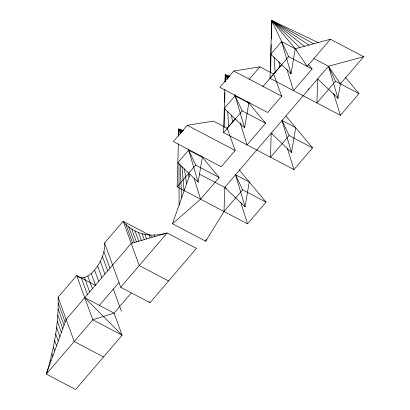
<?xml version="1.0" encoding="UTF-8"?>
<svg xmlns="http://www.w3.org/2000/svg" width="410" height="410" viewBox="0 0 410 410"><rect width="100%" height="100%" fill="white"/><g stroke="black" fill="none" stroke-linecap="round" stroke-linejoin="round"><path stroke-width="0.61" d="M152.469 236.693L123.154 221.272L104.57 242.981C105.206 252.914 100.696 262.518 94.572 270.098C90.692 274.331 84.967 279.615 78.766 277.298L76.69 275.54L92.803 319.81L122.118 335.231L84.747 297.675L114.062 313.096L122.118 335.231L75.655 389.5L46.34 374.079C53.935 349.243 58.871 323.311 58.102 297.25L76.69 275.54L95.858 285.621M224.126 127.52L224.542 108.45M224.68 102.095L224.885 92.563M225.121 81.759L225.269 74.769L230.107 76.311M270.605 72.616L271.005 54.187M271.031 52.916L271.21 44.649M271.333 38.929L271.625 25.584M271.651 24.313L271.733 20.5L318.16 42.563M239.107 169.786L266.064 202.145L247.481 223.855L177.125 186.847L178.381 143.669M178.601 136.033L178.806 129.037L183.644 130.58M285.975 116.004L312.533 147.882L293.944 169.586L223.588 132.579L224.844 89.4M225.07 81.769L225.269 74.769L229.164 76.834M190.061 174.04L172.461 223.747L205.682 241.223L224.029 211.519L224.731 187.431L328.497 66.23L363.66 56.713L330.434 39.237L295.277 48.759L281.593 41.564L270.754 54.222L291.069 73.626L295.277 48.759L307.203 66.369L330.434 39.237M345.384 77.275L358.996 93.613L340.408 115.318L270.052 78.31L271.733 20.5L313.583 43.798M271.194 133.163L270.492 157.25L289.081 135.546L282.034 120.499L295.718 127.694L291.51 152.566L271.194 133.163L272.286 133.737M198.143 182.163L202.345 157.291L188.667 150.096L177.827 162.76L198.143 182.163L188.667 150.096M248.814 103.023L235.13 95.827L224.29 108.491L244.606 127.894L248.814 103.023L249.587 102.121M245.047 206.835L249.254 181.963L235.571 174.768L245.047 206.835L224.731 187.431M340.602 82.753L337.978 98.297L317.658 78.894L316.956 102.982L335.544 81.277L328.497 66.23L313.86 58.533M308.366 89.749L308.653 88.509M205.682 241.223L206.307 239.46M187.303 125.301L173.363 141.583L221.246 166.767L235.186 150.485L227.16 128.315L213.477 121.119L187.303 125.301L235.186 150.485M233.767 71.032L219.827 87.315L267.709 112.499L281.68 96.181L273.624 74.046L259.945 66.85L233.767 71.032L281.68 96.181M249.234 79.355L259.945 66.85M227.16 128.315L235.473 118.603M262.748 86.746L281.721 64.585M177.125 186.847L195.708 165.143L188.134 148.958M223.588 132.579L242.177 110.874L234.597 94.689M270.052 78.31L288.64 56.606L271.733 20.5L309.007 45.038M99.404 305.388L119.084 282.403M120.683 287.251L167.147 232.982L196.462 248.404L149.998 302.672L120.683 287.251L104.57 242.981M172.461 223.747L200.577 199.183L219.16 177.479L201.131 155.831M247.594 101.562L265.629 123.21L247.04 144.914L240.239 122.995M308.489 64.616L312.092 68.942L293.504 90.646L286.892 69.336M131.22 293.058L114.062 313.096L92.803 319.81L46.34 374.079L66.159 319.385L131.21 243.407L167.147 232.982A140.446 70.305 -62.3 0 1 154.047 235.027C142.321 235.576 130.462 230.543 123.154 221.272L139.267 265.547L168.582 280.963M224.029 211.519L242.612 189.815L235.571 174.768M363.66 56.713L340.428 83.845L328.497 66.23L337.978 98.297L337.374 97.19M288.64 56.606L312.092 68.942M335.544 81.277L358.996 93.613M270.754 54.222L271.851 54.802M242.177 110.874L265.629 123.21M289.081 135.546L312.533 147.882M224.29 108.491L225.382 109.065M195.708 165.143L219.16 177.479M242.612 189.815L266.064 202.145M199.388 174.101L226.371 188.292M103.535 356.941L74.22 341.52L58.102 297.25M182.701 131.103L178.806 129.037L178.837 136.053M304.43 46.279L271.733 20.5L271.989 24.333M227.401 79.32L225.269 74.769L228.734 77.572M182.271 131.841L178.806 129.037L178.96 132.866M299.853 47.519L271.733 20.5L272.061 22.381M149.107 301.775L149.998 302.672M296.476 50.199L271.733 20.5L272.112 21.72M225.269 74.769L228.114 78.177M181.65 132.445L178.806 129.037L178.97 130.933M290.47 72.519L291.069 73.626L281.593 41.564M180.938 133.588L178.806 129.037L178.986 130.298M154.047 235.027L154.626 236.616M149.025 234.863L150.137 237.918M144.899 234.305L146.59 238.948M142.147 233.72L144.294 239.614M138.503 232.542L141.383 240.455M135.039 230.999L138.759 241.218M131.759 229.093L136.422 241.895M128.684 226.832L134.383 242.489M125.808 224.224L132.64 242.992M103.914 251.689L109.941 268.248M102.459 256.537L107.681 270.887M113.344 289.106L121.401 311.241M100.337 261.39L104.955 274.075M97.662 265.987L101.905 277.637M94.572 270.098L98.687 281.398M91.23 273.506L95.468 285.155M87.801 276.032L92.414 288.717M84.465 277.555L89.687 291.905M81.4 277.98L87.427 294.544M58.199 303.026L65.159 322.147M58.097 308.955L64.032 325.258M57.795 315.018L62.781 328.712M57.297 321.214L61.408 332.505M56.6 327.523L59.911 336.625M55.709 333.945L58.302 341.074M54.617 340.459L56.575 345.835M53.341 347.06L54.74 350.904M51.87 353.733L52.793 356.269M50.21 360.467L50.743 361.933M333.607 93.398L340.408 115.318M287.333 148.276L293.944 169.586M240.865 202.545L247.481 223.855M193.961 177.873L200.577 199.183M282.034 120.499L291.51 152.566M235.13 95.827L244.606 127.894M188.098 172.6L189.025 176.956M278.918 61.838L279.789 66.845M231.496 115.072L232.567 122.001M184.413 168.807L186.55 183.957M181.973 166.316L184.07 190.957M274.131 56.934L275.141 72.273M227.668 111.202L228.677 126.541M180.251 164.774L181.589 197.963M178.945 163.487L179.108 204.964"/></g></svg>
